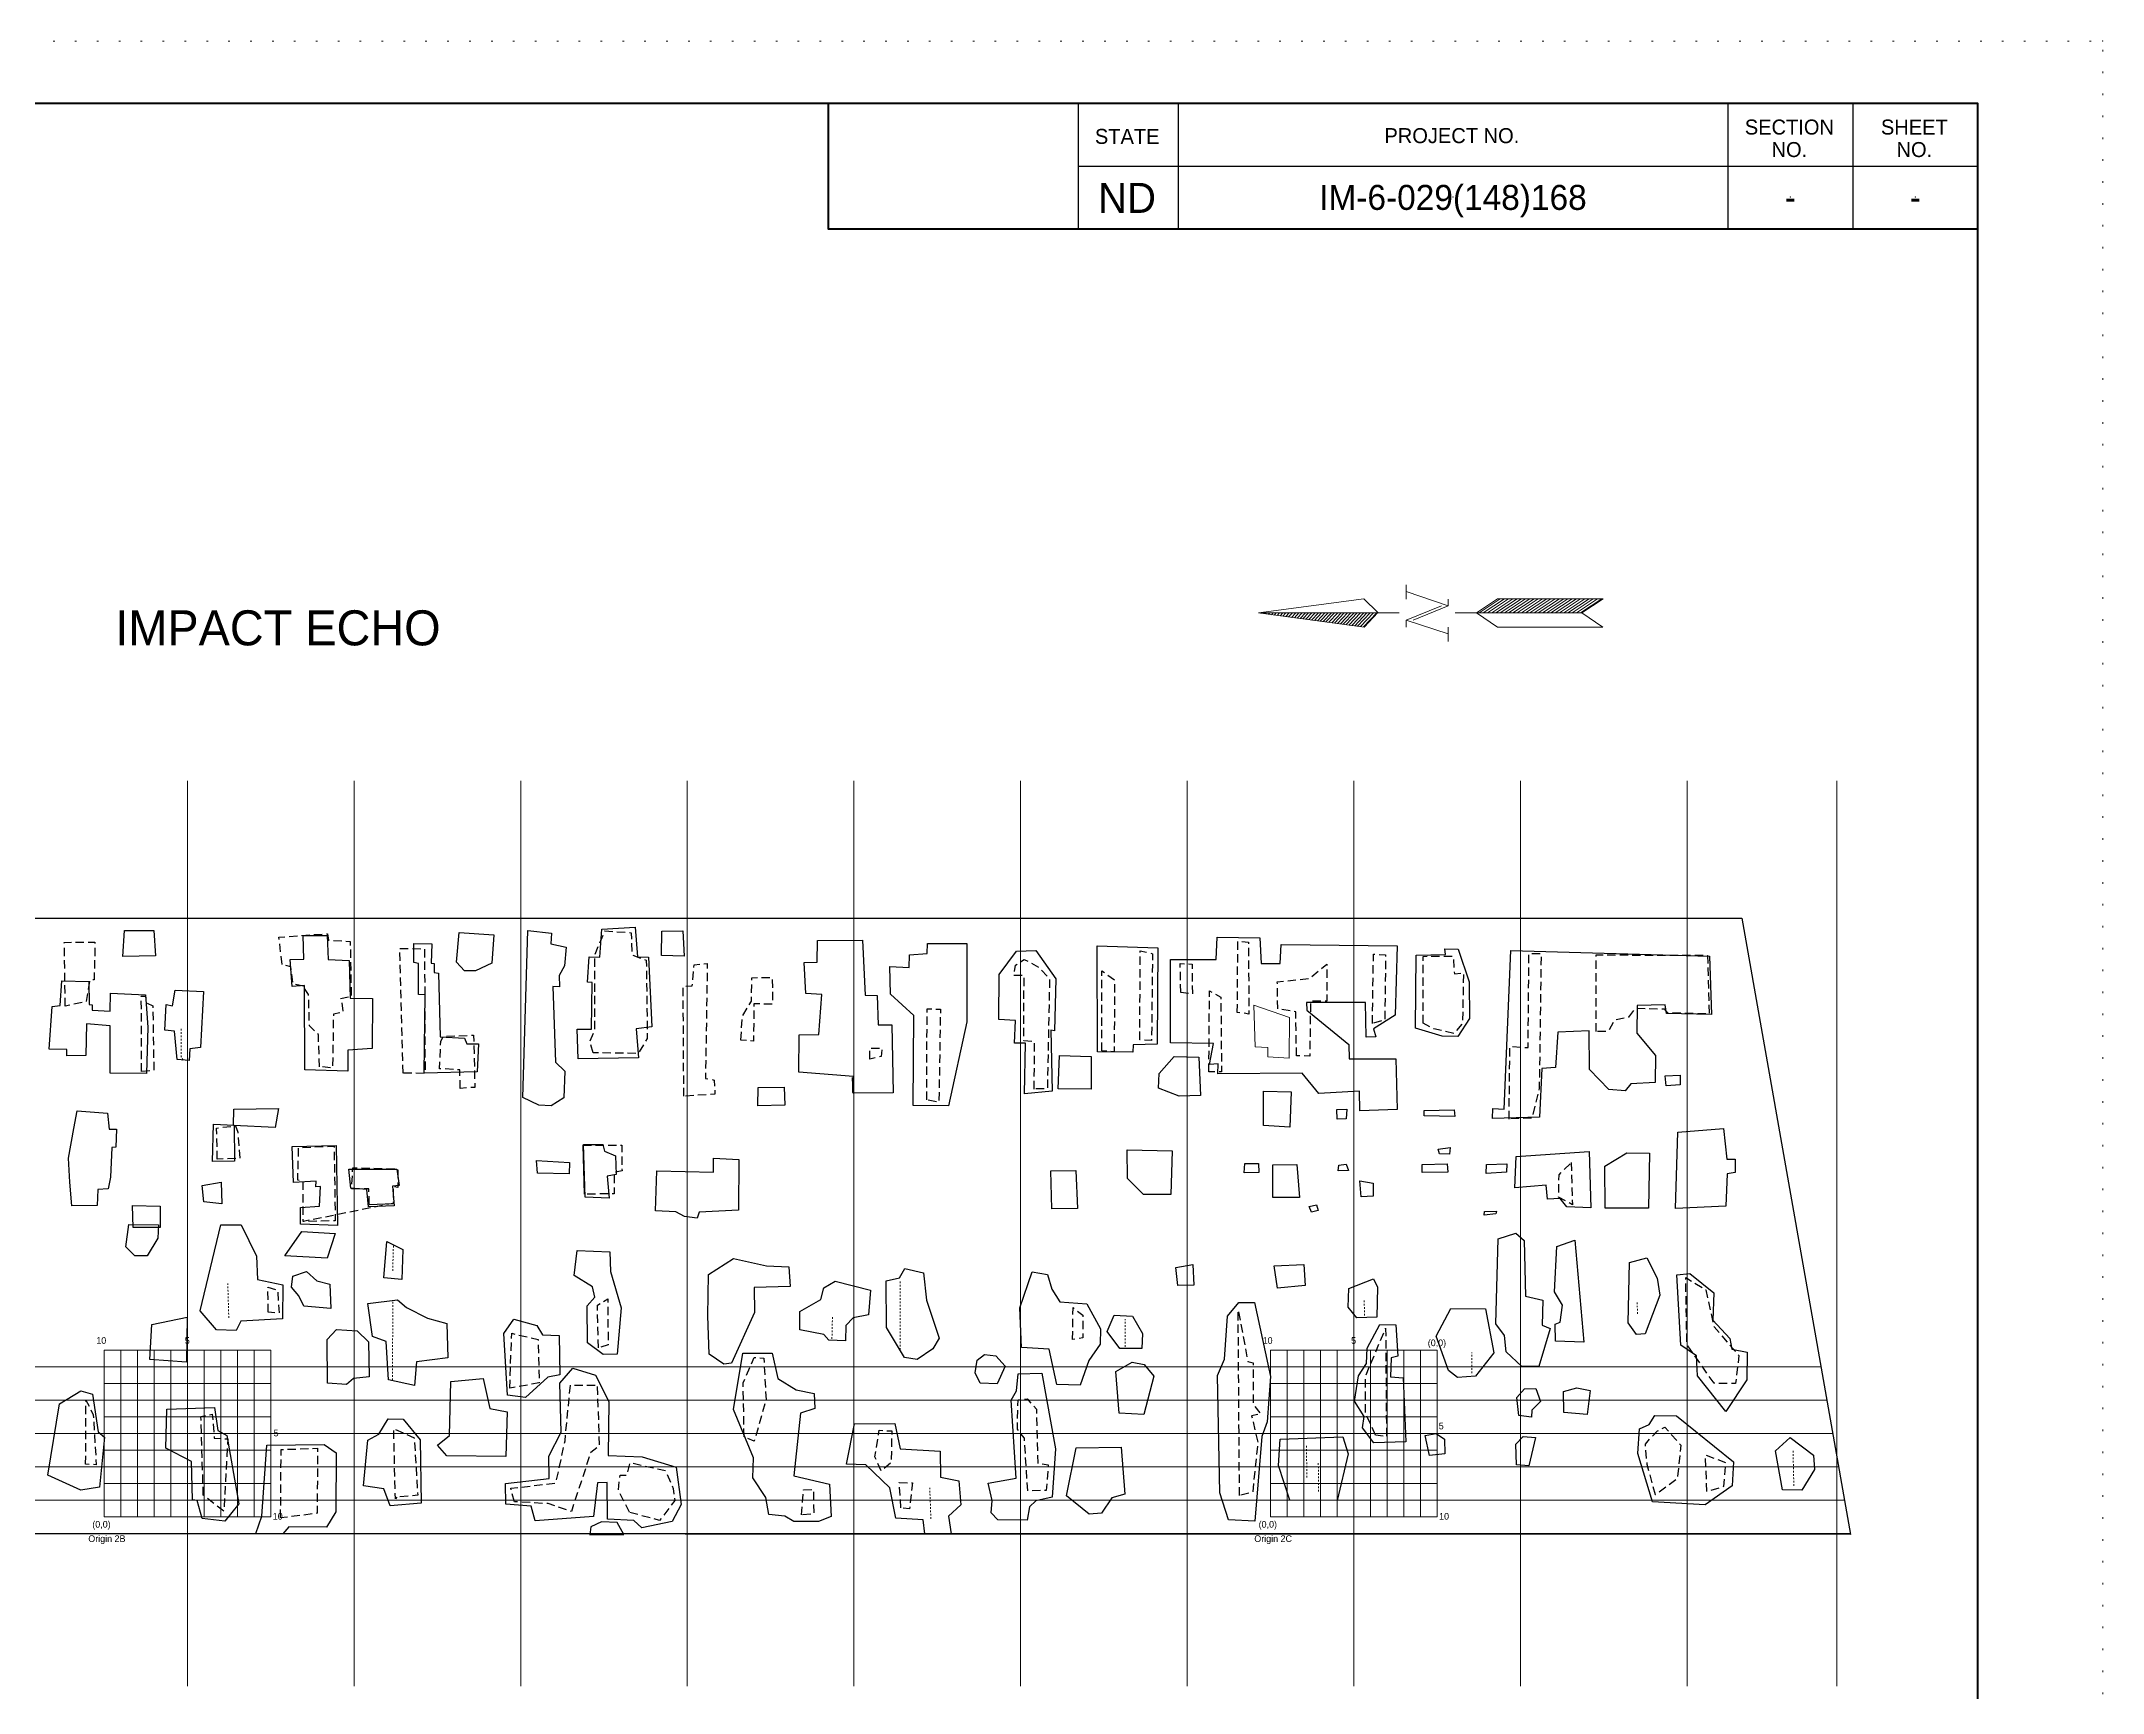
# Model space of a CAD drawing. Header units: feet. Extents: x 2768599 to 2768839, y 549231 to 549389.
# Drawn here: x 2768715.5 to 2768839.2, y 549289.7 to 549388.8 of the extents above; entities that cross this region are included whole.
import ezdxf
from ezdxf.enums import TextEntityAlignment as Align

# ---------------------------------------------------------------- set-up
doc = ezdxf.new("R2010")
doc.units = ezdxf.units.FT
doc.header["$LTSCALE"] = 0.5
doc.header["$MEASUREMENT"] = 0
doc.linetypes.add('Dash01', pattern=[1.5, 1, -0.5])
doc.linetypes.add('DGN Style 1', pattern=[0.013513, 2.2e-05, -0.013491])
for name, color, linetype, lineweight in [('Aggr A Line', 212, 'Continuous', 30), ('Arrow N cell', 1, 'Continuous', 0), ('Asph A Line', 5, 'Continuous', 30), ('Conc A Line', 96, 'Continuous', 30), ('Conc Line Exst', 1, 'Dash01', 13), ('dim (wt 1)', 4, 'Continuous', 13), ('Mask Lv Priority 100', 7, 'Continuous', 0), ('sht Lines', 7, 'Continuous', 0), ('sht Lines (Construction)', 7, 'Continuous', 0), ('sht Stamp Text', 3, 'Continuous', 13), ('sht Text', 7, 'Continuous', 0), ('Surface Conc Line Exst', 1, 'Dash01', 0), ('Tag DIP text', 2, 'Continuous', 0), ('Text text', 7, 'Continuous', 40)]:
    doc.layers.add(name, color=color, linetype=linetype, lineweight=lineweight)
doc.styles.add('Style-NDDOT', font='')
doc.styles.add('Text 0.09', font='', dxfattribs={"height": 0.0075})
doc.styles.get('Style-NDDOT').set_extended_font_data('NDDOT')
doc.styles.get('Text 0.09').set_extended_font_data('NDDOT')

# ---------------------------------------------------------------- blocks, each defined once
blk = doc.blocks.new('NORTHA')
at = {"layer": 'Arrow N cell', "color": 1, "linetype": 'Continuous', "lineweight": 0}
for p, q in [((-0.004661, 0.019925), (0.000028, 0.05509)), ((0.000028, 0.05509), (0.004715, 0.019934)), ((0.000028, 0.05509), (0.000028, 0.015444)), ((-0.000799, 0.048898), (0.000028, 0.048108)), ((-0.00067, 0.049856), (0.000028, 0.049189)), ((-0.000542, 0.050814), (0.000028, 0.050269)), ((-0.000413, 0.051773), (0.000028, 0.051351)), ((-0.000286, 0.052731), (0.000028, 0.052431)), ((-0.00016, 0.053689), (0.000028, 0.05351)), ((-0.000031, 0.054648), (0.000028, 0.05459)), ((-0.001693, 0.042189), (0.000028, 0.040545)), ((-0.001566, 0.043148), (0.000028, 0.041627)), ((-0.001437, 0.044106), (0.000028, 0.042707)), ((-0.001309, 0.045064), (0.000028, 0.043788)), ((-0.001181, 0.046023), (0.000028, 0.044868)), ((-0.001054, 0.046981), (0.000028, 0.045948)), ((-0.000925, 0.047939), (0.000028, 0.047028)), ((-0.002715, 0.034523), (0.000028, 0.031903)), ((-0.002587, 0.035481), (0.000028, 0.032983)), ((-0.002458, 0.036439), (0.000028, 0.034062)), ((-0.002332, 0.037398), (0.000028, 0.035144)), ((-0.002205, 0.038356), (0.000028, 0.036226)), ((-0.002076, 0.039314), (0.000028, 0.037306)), ((-0.001948, 0.040273), (0.000028, 0.038385)), ((-0.001819, 0.041231), (0.000028, 0.039465)), ((-0.003609, 0.027816), (0.000028, 0.02434)), ((-0.003483, 0.028774), (0.000028, 0.02542)), ((-0.003354, 0.029733), (0.000028, 0.0265)), ((-0.003226, 0.030691), (0.000028, 0.027582)), ((-0.003097, 0.031649), (0.000028, 0.028661)), ((-0.00297, 0.032608), (0.000028, 0.029743)), ((-0.002844, 0.033566), (0.000028, 0.030823)), ((-0.004503, 0.021108), (0.000028, 0.016778)), ((-0.004377, 0.022066), (0.000028, 0.017858)), ((-0.004248, 0.023024), (0.000028, 0.018937)), ((-0.004122, 0.023983), (0.000028, 0.020019)), ((-0.003993, 0.024941), (0.000028, 0.021099)), ((-0.003865, 0.025899), (0.000028, 0.022181)), ((-0.003738, 0.026858), (0.000028, 0.02326)), ((0.000125, 0.015351), (-0.004661, 0.019925)), ((-0.004632, 0.020149), (0.000028, 0.015698)), ((0.000028, 0.015444), (0.000028, 0.008167)), ((0.004715, 0.019934), (0.000125, 0.015351)), ((-0.002394, 0.005878), (-0.006931, -0.008167)), ((-0.004661, 0.005878), (-0.002394, 0.005878)), ((-0.002394, 0.005878), (0.002394, -0.00588)), ((-0.002394, 0.003592), (0.002394, -0.008167)), ((0.002394, -0.008167), (0.007181, 0.005878)), ((0.00945, 0.005878), (0.004661, 0.005878)), ((-0.004661, -0.008167), (-0.00945, -0.008167)), ((0.00003, -0.010455), (0.00003, -0.017641)), ((0.002394, -0.008167), (0.004661, -0.008167)), ((-0.00466, -0.024597), (0.00003, -0.017556)), ((0.000028, -0.017967), (0.00003, -0.017556)), ((0.000028, -0.017967), (0.000028, -0.052592)), ((0.000028, -0.018413), (0.004715, -0.025469)), ((0.000028, -0.019825), (0.004715, -0.02688)), ((0.00003, -0.017556), (0.004715, -0.024597)), ((-0.00466, -0.05975), (-0.00466, -0.024597)), ((0.000028, -0.021236), (0.004715, -0.028292)), ((0.000028, -0.022648), (0.004715, -0.029705)), ((0.000028, -0.024059), (0.004715, -0.031115)), ((0.000028, -0.025472), (0.004715, -0.032528)), ((0.000028, -0.026884), (0.004715, -0.033939)), ((0.004715, -0.024597), (0.004715, -0.059778)), ((0.000028, -0.028295), (0.004715, -0.035351)), ((0.000028, -0.029707), (0.004715, -0.036764)), ((0.000028, -0.031118), (0.004715, -0.038174)), ((0.000028, -0.032531), (0.004715, -0.039587)), ((0.000028, -0.033941), (0.004715, -0.040998)), ((0.000028, -0.035354), (0.004715, -0.04241)), ((0.000028, -0.036766), (0.004715, -0.043821)), ((0.000028, -0.038177), (0.004715, -0.045233)), ((0.000028, -0.03959), (0.004715, -0.046646)), ((0.000028, -0.041), (0.004715, -0.048057)), ((0.000028, -0.042413), (0.004715, -0.049469)), ((0.000028, -0.043825), (0.004715, -0.05088)), ((0.000028, -0.045236), (0.004715, -0.052292)), ((0.000028, -0.046649), (0.004715, -0.053705)), ((0.000028, -0.048059), (0.004715, -0.055115)), ((0.000028, -0.052722), (-0.00466, -0.05975)), ((0.000028, -0.049472), (0.004715, -0.056528)), ((0.000028, -0.050884), (0.004715, -0.057939)), ((0.000028, -0.052295), (0.004715, -0.059351)), ((0.000028, -0.052592), (0.000028, -0.052722)), ((0.004715, -0.059778), (0.000028, -0.052722))]:
    blk.add_line(p, q, dxfattribs=at)
blk = doc.blocks.new('Plan')
at = {"layer": 'sht Lines', "color": 7, "linetype": 'Continuous', "lineweight": 0}
blk.add_point((1.29168, 0.8542), dxfattribs=at)
blk.add_point((1.29168, 0.8542), dxfattribs=at)
at = {"layer": 'sht Stamp Text', "color": 3, "linetype": 'Continuous', "lineweight": 13, "style": 'Style-NDDOT', "flags": 12}
blk.add_attdef('pe_name', text='', height=0.00667, dxfattribs=at).set_placement((1.17498, 0.20167), align=Align.MIDDLE_CENTER)
at = {"layer": 'sht Stamp Text', "color": 3, "linetype": 'Continuous', "lineweight": 13, "style": 'Style-NDDOT'}
for tag, p in [('pe_number', (1.18292, 0.175)), ('pe_date', (1.14983, 0.16168))]:
    blk.add_attdef(tag, text='', height=0.00667, dxfattribs=at).set_placement(p, align=Align.MIDDLE_CENTER)
at = {"layer": 'sht Text', "color": 7, "linetype": 'Continuous', "lineweight": 0, "style": 'Style-NDDOT'}
for tag, p in [('tb_line1', (1.12501, 0.09375)), ('tb_line2', (1.12501, 0.08125)), ('tb_line3', (1.12501, 0.06875)), ('tb_line4', (1.12501, 0.05625)), ('tb_line5', (1.12501, 0.04375)), ('tb_line6', (1.12501, 0.03125)), ('tb_line7', (1.12501, 0.01875)), ('tb_line8', (1.12501, 0.00625))]:
    blk.add_attdef(tag, text='', height=0.0075, dxfattribs=at).set_placement(p, align=Align.MIDDLE_CENTER)
at = {"layer": 'Tag DIP text', "color": 2, "linetype": 'Continuous', "lineweight": 0, "style": 'Style-NDDOT'}
for tag, p in [('highway_no', (1.25, 0)), ('sheet_ref_pnt', (1.25, -0.005)), ('revision_date', (1.25, -0.00333)), ('division_no', (1.25, -0.00167)), ('county', (1.25, -0.00667)), ('comment_3', (1.25, -0.01167)), ('comment_4', (1.25, -0.01333)), ('consultant', (1.25, -0.00833)), ('bridge', (1.25, -0.01)), ('comment_5', (1.25, -0.015)), ('comment_6', (1.25, -0.01667))]:
    blk.add_attdef(tag, text='', height=0.000833, dxfattribs=at).set_placement(p, align=Align.TOP_RIGHT)
at = {"color": 7, "linetype": 'Continuous', "lineweight": 13}
blk.add_wipeout([(0.86667, 0.79165), (1.25001, 0.79165), (1.25001, 0.83336), (0.86667, 0.83336)], dxfattribs=at).dxf.layer = 'Mask Lv Priority 100'
at = {"layer": 'sht Lines', "color": 6, "linetype": 'Continuous', "lineweight": 30}
for p, q in [((0.95001, 0.83332), (0.95001, 0.79165)), ((0.98335, 0.83336), (0.98335, 0.79169)), ((1.16668, 0.83336), (1.16668, 0.79169)), ((1.20835, 0.83336), (1.20835, 0.79169)), ((0.95001, 0.81253), (1.25001, 0.81253))]:
    blk.add_line(p, q, dxfattribs=at)
at = {"layer": 'sht Lines', "color": 6, "linetype": 'Continuous', "lineweight": 0, "flags": 128}
blk.add_lwpolyline([(0, 0.83333), (0, 0), (1, 0), (1, 0.1), (1.09996, 0.1), (1.09996, 0.25), (1.25, 0.25), (1.25, 0.79165), (0.86667, 0.79165), (0.86667, 0.83333), (0, 0.83333)], close=True, dxfattribs=at)
at = {"layer": 'sht Lines', "color": 6, "linetype": 'Continuous', "lineweight": 53, "flags": 128}
for points in [[(0.00001, 0.00003), (1.25001, 0.00003), (1.25001, 0.83336), (0.00001, 0.83336), (0.00001, 0.00003)], [(1.25001, 0.83336), (0.86667, 0.83336), (0.86667, 0.79165), (1.25001, 0.79165), (1.25001, 0.83336)]]:
    blk.add_lwpolyline(points, close=True, dxfattribs=at)
at = {"layer": 'sht Lines', "color": 7, "linetype": 'Continuous', "lineweight": 0}
for p in [(1.07501, 0.80219), (1.18751, 0.80219), (1.22918, 0.80219)]:
    blk.add_point(p, dxfattribs=at)
at = {"layer": 'sht Lines (Construction)', "color": 34, "linetype": 'DGN Style 1', "lineweight": 13, "flags": 128}
blk.add_lwpolyline([(-0.04165, -0.02081), (1.29168, -0.02081), (1.29168, 0.8542), (-0.04165, 0.8542), (-0.04165, -0.02081)], close=True, dxfattribs=at)
at = {"layer": 'sht Text', "color": 5, "linetype": 'Continuous', "lineweight": 13, "style": 'Style-NDDOT'}
for s, p in [('STATE', (0.9664, 0.82245)), ('PROJECT NO.', (1.07464, 0.8227))]:
    blk.add_text(s, height=0.005, dxfattribs=at).set_placement(p, align=Align.MIDDLE_CENTER)
at = {"layer": 'sht Text', "color": 5, "linetype": 'Continuous', "lineweight": 40, "style": 'Style-NDDOT'}
blk.add_text('ND', height=0.01, dxfattribs=at).set_placement((0.96633, 0.80195), align=Align.MIDDLE_CENTER)
at = {"layer": 'sht Text', "color": 5, "linetype": 'Continuous', "lineweight": 13, "char_height": 0.005, "attachment_point": 5, "line_spacing_factor": 0.9, "style": 'Style-NDDOT'}
for s, insert in [('SECTION\\PNO.', (1.18718, 0.82178)), ('SHEET\\PNO.', (1.22885, 0.82178))]:
    blk.add_mtext(s, dxfattribs=dict(at, insert=insert))
at = {"layer": 'sht Text', "color": 1, "linetype": 'Continuous', "lineweight": 13, "style": 'Style-NDDOT'}
for tag, p in [('Type of revision 1', (0.86834, 0.82824)), ('Type of revision 2', (0.86834, 0.81779)), ('Type of revision 3', (0.86834, 0.80733)), ('Type of revision 4', (0.86834, 0.79688))]:
    blk.add_attdef(tag, text='', height=0.00583, dxfattribs=at).set_placement(p, align=Align.MIDDLE_LEFT)
for tag, p in [('Date of revision 1', (0.94745, 0.82823)), ('Date of revision 2', (0.94745, 0.81777)), ('Date of revision 3', (0.94745, 0.80732)), ('Date of revision 4', (0.94745, 0.79686))]:
    blk.add_attdef(tag, text='', height=0.00583, dxfattribs=at).set_placement(p, align=Align.MIDDLE_RIGHT)
at = {"layer": 'sht Text', "color": 7, "linetype": 'Continuous', "lineweight": 0, "style": 'Style-NDDOT'}
for tag, p in [('project', (1.07501, 0.80211)), ('section', (1.18751, 0.80211)), ('page', (1.22918, 0.80211))]:
    blk.add_attdef(tag, text='', height=0.00833, dxfattribs=at).set_placement(p, align=Align.MIDDLE_CENTER)

msp = doc.modelspace()

# ---------------------------------------------------------------- linework, layer by layer
at = {"layer": 'Aggr A Line', "color": 212, "linetype": 'Continuous', "lineweight": 30, "flags": 128}
for points in [[(2768720.37, 549333.85), (2768720.47, 549335.42), (2768722.23, 549335.41), (2768722.33, 549333.9), (2768720.37, 549333.85)], [(2768731.29, 549327.06), (2768731.27, 549332.12), (2768730.53, 549332.06), (2768730.4, 549333.68), (2768731.22, 549333.7), (2768731.18, 549335.12), (2768732.63, 549335.11), (2768732.68, 549333.67), (2768733.95, 549333.62), (2768734.01, 549331.35), (2768735.35, 549331.33), (2768735.33, 549328.33), (2768733.86, 549328.24), (2768733.87, 549326.97), (2768731.29, 549327.06)], [(2768738.45, 549326.86), (2768738.51, 549331.56), (2768738.1, 549331.57), (2768738.1, 549333.43), (2768737.82, 549333.5), (2768737.83, 549334.63), (2768738.9, 549334.61), (2768738.87, 549333.45), (2768739.05, 549333.44), (2768739.05, 549332.89), (2768739.3, 549332.85), (2768739.41, 549329.03), (2768740.86, 549328.95), (2768741.01, 549328.61), (2768741.71, 549328.61), (2768741.62, 549326.93), (2768738.45, 549326.86)], [(2768740.87, 549332.99), (2768740.39, 549333.52), (2768740.54, 549335.3), (2768742.63, 549335.16), (2768742.51, 549333.46), (2768741.52, 549333), (2768740.87, 549332.99)], [(2768745.32, 549324.93), (2768744.36, 549325.4), (2768744.66, 549335.42), (2768746.09, 549335.26), (2768746.04, 549334.62), (2768746.96, 549334.42), (2768746.86, 549333.29), (2768746.54, 549332.71), (2768746.56, 549332.03), (2768746.17, 549332.05), (2768746.32, 549327.51), (2768746.89, 549326.98), (2768746.83, 549325.37), (2768746.06, 549324.9), (2768745.32, 549324.93)], [(2768747.69, 549327.72), (2768747.62, 549329.49), (2768748.49, 549329.5), (2768748.53, 549332.29), (2768748.24, 549332.32), (2768748.34, 549333.84), (2768748.98, 549333.81), (2768749.1, 549335.5), (2768751.11, 549335.62), (2768751.26, 549333.83), (2768751.92, 549333.82), (2768752.11, 549329.64), (2768751.18, 549329.52), (2768751.31, 549327.78), (2768747.69, 549327.72)], [(2768752.69, 549333.91), (2768752.71, 549335.38), (2768753.98, 549335.4), (2768754.06, 549333.87), (2768752.69, 549333.91)], [(2768764.17, 549325.7), (2768764.21, 549326.65), (2768760.93, 549326.91), (2768760.96, 549329.16), (2768762.13, 549329.18), (2768762.31, 549331.57), (2768761.36, 549331.63), (2768761.26, 549333.5), (2768762.03, 549333.51), (2768762.06, 549334.81), (2768764.76, 549334.84), (2768764.91, 549331.53), (2768765.64, 549331.51), (2768765.69, 549329.76), (2768766.52, 549329.75), (2768766.6, 549325.67), (2768764.19, 549325.65), (2768764.15, 549326.6), (2768764.17, 549325.7)], [(2768767.79, 549324.92), (2768767.83, 549330.31), (2768766.44, 549331.6), (2768766.39, 549333.26), (2768767.56, 549333.2), (2768767.57, 549333.96), (2768768.64, 549334.04), (2768768.65, 549334.63), (2768771.01, 549334.64), (2768771.02, 549329.94), (2768769.91, 549324.9), (2768767.79, 549324.92)], [(2768783.24, 549328.67), (2768783.23, 549333.68), (2768785.97, 549333.68), (2768786.03, 549335.02), (2768788.61, 549334.97), (2768788.69, 549333.43), (2768789.82, 549333.43), (2768789.89, 549334.57), (2768796.84, 549334.49), (2768796.73, 549330.34), (2768795.43, 549329.51), (2768795.56, 549329.03), (2768794.98, 549329.02), (2768794.94, 549331.09), (2768791.41, 549331.1), (2768791.43, 549330.63), (2768793.94, 549328.57), (2768793.96, 549327.71), (2768796.77, 549327.71), (2768796.84, 549324.67), (2768794.61, 549324.59), (2768794.58, 549325.77), (2768792.15, 549325.64), (2768791.14, 549326.85), (2768786.07, 549326.81), (2768786.1, 549327.41), (2768785.57, 549327.38), (2768785.81, 549328.64), (2768783.24, 549328.67)], [(2768774.48, 549325.61), (2768774.53, 549328.66), (2768773.88, 549328.65), (2768773.94, 549330.02), (2768772.94, 549330.07), (2768772.95, 549332.78), (2768774, 549334.17), (2768775.15, 549334.21), (2768776.36, 549332.52), (2768776.28, 549329.4), (2768776.05, 549329.43), (2768776.13, 549325.78), (2768774.48, 549325.61)], [(2768778.85, 549328.14), (2768778.84, 549334.49), (2768782.47, 549334.38), (2768782.43, 549328.59), (2768780.99, 549328.55), (2768780.97, 549328.11), (2768778.85, 549328.14)], [(2768797.95, 549329.56), (2768797.98, 549333.93), (2768799.75, 549333.97), (2768799.7, 549334.32), (2768800.5, 549334.3), (2768801.16, 549332.34), (2768801.18, 549330.13), (2768800.49, 549329.05), (2768799.54, 549329.08), (2768797.95, 549329.56)], [(2768802.56, 549324.13), (2768802.59, 549324.73), (2768803.27, 549324.7), (2768803.66, 549334.21), (2768815.58, 549333.87), (2768815.7, 549330.38), (2768813, 549330.44), (2768812.92, 549330.95), (2768811.25, 549330.91), (2768811.23, 549329.25), (2768812.35, 549327.92), (2768812.33, 549326.29), (2768810.87, 549326.22), (2768810.52, 549325.79), (2768809.55, 549325.88), (2768808.38, 549327.07), (2768808.37, 549329.4), (2768806.49, 549329.32), (2768806.35, 549327.19), (2768805.52, 549327.13), (2768805.39, 549324.21), (2768802.56, 549324.13)], [(2768715.94, 549328.3), (2768716.12, 549330.85), (2768716.61, 549330.91), (2768716.7, 549332.39), (2768718.32, 549332.35), (2768718.35, 549330.98), (2768718.53, 549330.96), (2768718.53, 549330.63), (2768719.6, 549330.58), (2768719.62, 549331.66), (2768721.72, 549331.55), (2768721.87, 549329.61), (2768721.78, 549326.83), (2768719.6, 549326.85), (2768719.61, 549329.7), (2768718.19, 549329.81), (2768718.15, 549327.92), (2768717.01, 549327.89), (2768717, 549328.27), (2768715.94, 549328.3)], [(2768723.63, 549327.67), (2768723.46, 549329.38), (2768722.89, 549329.43), (2768722.97, 549330.97), (2768723.35, 549330.89), (2768723.5, 549331.83), (2768725.21, 549331.75), (2768725.02, 549328.39), (2768724.38, 549328.31), (2768724.34, 549327.61), (2768723.63, 549327.67)], [(2768776.5, 549325.92), (2768776.57, 549327.91), (2768778.47, 549327.85), (2768778.47, 549325.89), (2768776.5, 549325.92)], [(2768782.52, 549325.96), (2768782.56, 549326.84), (2768783.46, 549327.85), (2768784.94, 549327.82), (2768785.04, 549325.52), (2768783.76, 549325.47), (2768782.52, 549325.96)], [(2768758.48, 549324.9), (2768758.5, 549326), (2768760.05, 549326.01), (2768760.09, 549324.93), (2768758.48, 549324.9)], [(2768727, 549323.71), (2768727.03, 549324.7), (2768729.7, 549324.73), (2768729.51, 549323.6), (2768727, 549323.71)], [(2768788.83, 549323.72), (2768788.82, 549325.78), (2768790.48, 549325.73), (2768790.41, 549323.61), (2768788.83, 549323.72)], [(2768793.24, 549324.09), (2768793.22, 549324.67), (2768793.82, 549324.7), (2768793.79, 549324.12), (2768793.24, 549324.09)], [(2768717.3, 549318.89), (2768717.18, 549320.31), (2768717.1, 549321.75), (2768717.43, 549323.53), (2768717.63, 549324.59), (2768719.44, 549324.45), (2768719.54, 549323.49), (2768719.99, 549323.49), (2768719.95, 549322.41), (2768719.71, 549322.4), (2768719.62, 549320.62), (2768719.49, 549319.91), (2768718.86, 549319.87), (2768718.82, 549318.92), (2768717.3, 549318.89)], [(2768725.74, 549321.55), (2768725.8, 549323.79), (2768727.05, 549323.73), (2768727.06, 549321.57), (2768725.74, 549321.55)], [(2768798.47, 549324.29), (2768798.47, 549324.62), (2768800.27, 549324.66), (2768800.3, 549324.26), (2768798.47, 549324.29)], [(2768813.54, 549318.74), (2768813.69, 549323.31), (2768816.43, 549323.53), (2768816.62, 549321.7), (2768817.13, 549321.7), (2768817.13, 549320.89), (2768816.65, 549320.81), (2768816.56, 549318.87), (2768813.54, 549318.74)], [(2768731.03, 549317.8), (2768731.02, 549318.8), (2768732.16, 549318.88), (2768732.23, 549320.05), (2768731.95, 549320.04), (2768731.97, 549320.38), (2768730.6, 549320.3), (2768730.53, 549322.46), (2768733.16, 549322.51), (2768733.24, 549317.71), (2768731.03, 549317.8)], [(2768748.11, 549319.42), (2768748.01, 549322.57), (2768749.16, 549322.58), (2768749.26, 549322.18), (2768749.93, 549321.9), (2768749.96, 549320.78), (2768749.43, 549320.67), (2768749.54, 549319.36), (2768748.11, 549319.42)], [(2768780.66, 549320.54), (2768780.63, 549322.26), (2768783.33, 549322.19), (2768783.25, 549319.57), (2768781.62, 549319.58), (2768780.66, 549320.54)], [(2768799.38, 549322.01), (2768799.31, 549322.3), (2768800.02, 549322.39), (2768799.98, 549322), (2768799.38, 549322.01)], [(2768735.1, 549318.84), (2768735, 549319.87), (2768734.04, 549319.95), (2768733.93, 549321.09), (2768736.81, 549321.1), (2768736.95, 549320.11), (2768736.55, 549320.07), (2768736.64, 549318.89), (2768735.1, 549318.84)], [(2768745.25, 549320.85), (2768745.19, 549321.61), (2768747.17, 549321.5), (2768747.15, 549320.81), (2768745.25, 549320.85)], [(2768754.08, 549318.25), (2768753.56, 549318.53), (2768752.34, 549318.6), (2768752.41, 549320.99), (2768755.82, 549320.92), (2768755.81, 549321.76), (2768757.33, 549321.68), (2768757.31, 549318.63), (2768754.95, 549318.51), (2768754.83, 549318.15), (2768754.08, 549318.25)], [(2768776.11, 549318.71), (2768776.06, 549321), (2768777.55, 549321.01), (2768777.65, 549318.73), (2768776.11, 549318.71)], [(2768787.66, 549320.87), (2768787.7, 549321.43), (2768788.53, 549321.43), (2768788.54, 549320.9), (2768787.66, 549320.87)], [(2768789.39, 549319.4), (2768789.39, 549321.36), (2768790.83, 549321.38), (2768790.99, 549319.39), (2768789.39, 549319.4)], [(2768793.3, 549321), (2768793.34, 549321.33), (2768793.78, 549321.39), (2768793.93, 549321.02), (2768793.3, 549321)], [(2768798.35, 549320.89), (2768798.35, 549321.38), (2768799.84, 549321.41), (2768799.89, 549320.91), (2768798.35, 549320.89)], [(2768802.19, 549320.84), (2768802.21, 549321.38), (2768803.43, 549321.42), (2768803.4, 549320.92), (2768802.19, 549320.84)], [(2768803.9, 549319.98), (2768803.98, 549321.85), (2768808.37, 549322.16), (2768808.46, 549318.78), (2768807.02, 549318.83), (2768806.63, 549319.33), (2768805.86, 549319.3), (2768805.78, 549320.14), (2768803.9, 549319.98)], [(2768809.32, 549318.76), (2768809.3, 549321.27), (2768810.63, 549322.07), (2768811.98, 549322.05), (2768811.93, 549318.76), (2768809.32, 549318.76)], [(2768725.23, 549319.14), (2768725.12, 549320.11), (2768726.27, 549320.31), (2768726.31, 549319.02), (2768725.23, 549319.14)], [(2768794.68, 549319.43), (2768794.6, 549320.39), (2768795.4, 549320.25), (2768795.41, 549319.48), (2768794.68, 549319.43)], [(2768720.99, 549317.59), (2768720.94, 549318.92), (2768722.6, 549318.88), (2768722.61, 549317.59), (2768720.99, 549317.59)], [(2768791.7, 549318.52), (2768791.56, 549318.85), (2768792, 549318.95), (2768792.11, 549318.61), (2768791.7, 549318.52)], [(2768802.07, 549318.34), (2768802.09, 549318.56), (2768802.81, 549318.58), (2768802.76, 549318.41), (2768802.07, 549318.34)], [(2768721.08, 549315.89), (2768720.54, 549316.42), (2768720.73, 549317.78), (2768722.51, 549317.76), (2768722.46, 549316.95), (2768721.83, 549315.88), (2768721.08, 549315.89)], [(2768725.98, 549311.45), (2768725, 549312.59), (2768726.24, 549317.74), (2768727.47, 549317.75), (2768728.39, 549315.86), (2768728.44, 549314.47), (2768729.97, 549314.14), (2768729.95, 549312.1), (2768727.44, 549311.97), (2768727.16, 549311.41), (2768725.98, 549311.45)], [(2768730.09, 549315.88), (2768731.1, 549317.34), (2768733.1, 549317.22), (2768732.62, 549315.75), (2768730.09, 549315.88)], [(2768736.02, 549314.56), (2768736.2, 549316.74), (2768737.17, 549316.27), (2768737.11, 549314.46), (2768736.02, 549314.56)], [(2768749.18, 549309.97), (2768748.25, 549310.66), (2768748.23, 549312.88), (2768748.69, 549313.4), (2768748.54, 549314.03), (2768747.45, 549314.7), (2768747.62, 549316.2), (2768749.59, 549316.13), (2768749.62, 549314.94), (2768750.27, 549312.76), (2768750.03, 549309.98), (2768749.18, 549309.97)], [(2768804.33, 549309.25), (2768803.38, 549310.12), (2768803.29, 549311.1), (2768802.76, 549311.8), (2768802.9, 549316.9), (2768803.97, 549317.25), (2768804.46, 549316.8), (2768804.55, 549313.46), (2768805.58, 549313.23), (2768805.54, 549311.73), (2768806.02, 549311.53), (2768805.34, 549309.25), (2768804.33, 549309.25)], [(2768806.34, 549310.76), (2768806.32, 549311.78), (2768806.62, 549311.9), (2768806.76, 549312.92), (2768806.28, 549313.72), (2768806.42, 549316.44), (2768807.51, 549316.82), (2768808.04, 549310.71), (2768806.34, 549310.76)], [(2768731.23, 549312.87), (2768730.93, 549313.49), (2768730.48, 549314.01), (2768730.57, 549314.67), (2768731.38, 549314.94), (2768732.01, 549314.39), (2768732.79, 549314.18), (2768732.85, 549312.73), (2768731.23, 549312.87)], [(2768756.43, 549309.38), (2768755.55, 549309.98), (2768755.47, 549312.29), (2768755.52, 549314.77), (2768757.02, 549315.72), (2768758.99, 549315.28), (2768760.33, 549315.23), (2768760.41, 549314.05), (2768758.26, 549313.98), (2768758.28, 549312.48), (2768756.89, 549309.44), (2768756.43, 549309.38)], [(2768767.27, 549309.78), (2768766.2, 549311.59), (2768766.18, 549314.39), (2768766.97, 549314.56), (2768767.29, 549315.12), (2768768.41, 549314.86), (2768768.6, 549313.22), (2768769.36, 549310.95), (2768768.97, 549310.3), (2768768.04, 549309.66), (2768767.27, 549309.78)], [(2768776.41, 549308.17), (2768775.95, 549310.28), (2768774.3, 549310.38), (2768774.19, 549312.77), (2768774.94, 549314.92), (2768775.86, 549314.77), (2768776.12, 549313.89), (2768776.59, 549313.13), (2768778.22, 549313.01), (2768779.03, 549311.51), (2768779.01, 549310.59), (2768778.34, 549309.61), (2768777.82, 549308.12), (2768776.41, 549308.17)], [(2768783.68, 549314.11), (2768783.55, 549315.18), (2768784.57, 549315.37), (2768784.63, 549314.12), (2768783.68, 549314.11)], [(2768789.66, 549313.95), (2768789.46, 549315.29), (2768791.25, 549315.37), (2768791.32, 549314.1), (2768789.66, 549313.95)], [(2768811.2, 549311.17), (2768810.7, 549311.87), (2768810.78, 549315.49), (2768811.83, 549315.76), (2768812.45, 549314.54), (2768812.61, 549313.53), (2768811.73, 549311.21), (2768811.2, 549311.17)], [(2768816.56, 549306.55), (2768814.86, 549308.68), (2768814.81, 549309.89), (2768813.86, 549310.52), (2768813.62, 549314.74), (2768814.4, 549314.83), (2768815.85, 549313.67), (2768815.79, 549312.02), (2768816.81, 549310.92), (2768816.93, 549310.29), (2768817.84, 549310.1), (2768817.82, 549308.44), (2768816.56, 549306.55)], [(2768762.74, 549310.82), (2768762.44, 549311.17), (2768761, 549311.44), (2768760.99, 549312.55), (2768762.26, 549313.26), (2768762.44, 549313.97), (2768763.12, 549314.36), (2768765.24, 549313.82), (2768765.11, 549312.34), (2768764.19, 549312.17), (2768763.75, 549311.7), (2768763.74, 549310.78), (2768762.74, 549310.82)], [(2768794.43, 549312.16), (2768793.91, 549312.8), (2768793.95, 549313.93), (2768795.43, 549314.5), (2768795.66, 549314.01), (2768795.63, 549312.21), (2768794.43, 549312.16)], [(2768736.3, 549308.45), (2768736.17, 549310.75), (2768735.34, 549311.04), (2768735.06, 549313.02), (2768736.84, 549313.25), (2768737.39, 549312.78), (2768738.64, 549312.14), (2768739.81, 549311.82), (2768739.86, 549309.76), (2768737.99, 549309.53), (2768737.86, 549308.11), (2768736.3, 549308.45)], [(2768780.19, 549310.32), (2768779.43, 549311.34), (2768779.85, 549312.33), (2768780.95, 549312.27), (2768781.56, 549311.22), (2768781.51, 549310.32), (2768780.19, 549310.32)], [(2768786.72, 549300.04), (2768786.2, 549301.67), (2768786.05, 549308.71), (2768786.47, 549309.69), (2768786.66, 549312.26), (2768787.34, 549313.08), (2768788.28, 549313.09), (2768789.25, 549308.65), (2768789.04, 549305.93), (2768788.72, 549305.04), (2768788.31, 549299.97), (2768786.72, 549300.04)], [(2768800.47, 549308.59), (2768799.92, 549309.01), (2768799.19, 549311.07), (2768800.07, 549312.73), (2768802.14, 549312.71), (2768802.64, 549310.06), (2768801.54, 549308.66), (2768800.47, 549308.59)], [(2768721.99, 549309.66), (2768722.11, 549311.77), (2768724.23, 549312.2), (2768724.18, 549309.5), (2768721.99, 549309.66)], [(2768732.64, 549308.25), (2768732.62, 549310.86), (2768733.19, 549311.46), (2768734.42, 549311.38), (2768735.11, 549310.73), (2768735.14, 549308.63), (2768734.21, 549308.53), (2768733.78, 549308.16), (2768732.64, 549308.25)], [(2768743.44, 549307.53), (2768743.23, 549311.23), (2768743.83, 549312.08), (2768745.21, 549311.71), (2768745.54, 549311.14), (2768746.55, 549311.11), (2768746.58, 549308.74), (2768745.87, 549308.6), (2768744.52, 549307.39), (2768743.44, 549307.53)], [(2768795.44, 549304.66), (2768794.77, 549305.56), (2768794.87, 549306.25), (2768794.29, 549307.16), (2768794.53, 549308.68), (2768795.01, 549309.43), (2768795.04, 549310.34), (2768795.8, 549311.77), (2768796.77, 549311.75), (2768796.89, 549309.86), (2768796.48, 549309.76), (2768796.45, 549308.63), (2768797.21, 549308.56), (2768797.37, 549304.72), (2768795.44, 549304.66)], [(2768760.64, 549299.95), (2768760.1, 549300.27), (2768759.13, 549300.36), (2768758.95, 549301.39), (2768758.17, 549302.57), (2768758.22, 549303.76), (2768757.02, 549306.66), (2768757.57, 549310.04), (2768759.33, 549310.05), (2768759.67, 549308.52), (2768760.78, 549307.84), (2768761.86, 549307.62), (2768761.9, 549306.73), (2768761.03, 549306.44), (2768760.63, 549302.69), (2768762.77, 549302.18), (2768762.88, 549300.25), (2768762.11, 549299.94), (2768760.64, 549299.95)], [(2768771.82, 549308.24), (2768771.52, 549308.86), (2768771.63, 549309.63), (2768772.08, 549309.97), (2768772.75, 549309.88), (2768773.31, 549309.26), (2768772.84, 549308.2), (2768771.82, 549308.24)], [(2768745.1, 549299.99), (2768744.86, 549300.87), (2768743.35, 549300.99), (2768743.32, 549302.23), (2768745.94, 549302.53), (2768745.93, 549303.87), (2768746.66, 549305.3), (2768746.58, 549308.24), (2768747.36, 549309.14), (2768748.73, 549308.72), (2768749.53, 549307.14), (2768749.48, 549303.91), (2768751.54, 549303.82), (2768753.57, 549303.21), (2768753.87, 549300.96), (2768753.34, 549299.94), (2768751.52, 549299.56), (2768751.04, 549300.01), (2768749.44, 549300.08), (2768749.42, 549302.28), (2768748.85, 549302.27), (2768748.6, 549300.24), (2768745.1, 549299.99)], [(2768772.87, 549300.04), (2768772.47, 549300.46), (2768772.53, 549301.2), (2768772.3, 549302.24), (2768773.98, 549302.55), (2768773.68, 549307.23), (2768773.99, 549307.79), (2768774.09, 549308.81), (2768775.52, 549308.84), (2768776.34, 549304.3), (2768776.14, 549301.4), (2768775.15, 549301.19), (2768774.77, 549300.83), (2768774.63, 549300.03), (2768772.87, 549300.04)], [(2768780.16, 549306.45), (2768779.96, 549308.95), (2768780.93, 549309.51), (2768781.66, 549309.36), (2768782.24, 549308.67), (2768781.63, 549306.36), (2768780.16, 549306.45)], [(2768717.85, 549301.82), (2768715.87, 549302.73), (2768716.57, 549307), (2768717.85, 549307.78), (2768718.54, 549307.59), (2768718.89, 549305.33), (2768719.26, 549305.01), (2768718.96, 549302.01), (2768717.85, 549301.82)], [(2768739.8, 549303.88), (2768739.24, 549304.52), (2768739.96, 549305.1), (2768740.04, 549308.35), (2768741.99, 549308.52), (2768742.38, 549306.72), (2768743.42, 549306.53), (2768743.35, 549303.85), (2768739.8, 549303.88)], [(2768804.15, 549306.3), (2768804.03, 549307.38), (2768804.48, 549307.91), (2768805.16, 549307.92), (2768805.44, 549307.15), (2768804.93, 549306.63), (2768804.9, 549306.2), (2768804.15, 549306.3)], [(2768806.84, 549306.48), (2768806.83, 549307.75), (2768807.62, 549307.96), (2768808.42, 549307.8), (2768808.24, 549306.36), (2768806.84, 549306.48)], [(2768812.17, 549301.12), (2768811.28, 549304.03), (2768811.38, 549305.51), (2768811.97, 549305.77), (2768812.3, 549306.31), (2768813.6, 549306.28), (2768817.03, 549303.52), (2768816.95, 549302.08), (2768815.32, 549300.95), (2768812.17, 549301.12)], [(2768736.41, 549300.88), (2768736.02, 549301.9), (2768734.81, 549302.08), (2768735.06, 549304.82), (2768735.73, 549305.18), (2768736.28, 549306.1), (2768737.19, 549306.08), (2768738.2, 549304.84), (2768738.26, 549301.04), (2768736.41, 549300.88)], [(2768768.49, 549299.2), (2768768.4, 549300.04), (2768766.75, 549300.15), (2768766.4, 549301.96), (2768764.95, 549303.35), (2768763.79, 549303.38), (2768764.27, 549305.8), (2768766.7, 549305.83), (2768767.02, 549304.31), (2768769.41, 549304.16), (2768769.44, 549302.6), (2768770.53, 549302.39), (2768770.65, 549300.95), (2768769.92, 549300.27), (2768770.08, 549299.2), (2768768.49, 549299.2)], [(2768790.4, 549301.23), (2768789.73, 549303.3), (2768789.83, 549304.88), (2768793.59, 549305.02), (2768793.91, 549304.01), (2768793.25, 549301.2), (2768790.4, 549301.23)], [(2768798.78, 549303.9), (2768798.53, 549305.1), (2768799.18, 549305.23), (2768799.68, 549304.89), (2768799.7, 549304.01), (2768798.78, 549303.9)], [(2768804, 549303.35), (2768803.97, 549304.59), (2768804.41, 549305.04), (2768805.15, 549304.98), (2768804.75, 549303.29), (2768804, 549303.35)], [(2768819.97, 549301.84), (2768819.55, 549304.18), (2768820.42, 549304.98), (2768821.82, 549303.92), (2768821.88, 549303.07), (2768821.12, 549301.83), (2768819.97, 549301.84)], [(2768728.35, 549299.22), (2768728.71, 549300.26), (2768729, 549304.52), (2768732.44, 549304.57), (2768733.16, 549304.06), (2768733.15, 549300.53), (2768732.59, 549299.6), (2768730.32, 549299.63), (2768729.96, 549299.21), (2768728.35, 549299.22)], [(2768778.36, 549300.39), (2768776.99, 549301.48), (2768777.58, 549304.36), (2768780.28, 549304.41), (2768780.5, 549301.59), (2768779.71, 549301.37), (2768779.1, 549300.45), (2768778.36, 549300.39)], [(2768750.42, 549299.16), (2768750.02, 549299.88), (2768749.08, 549299.92), (2768748.44, 549299.63), (2768748.39, 549299.14), (2768750.42, 549299.16)]]:
    msp.add_lwpolyline(points, dxfattribs=at)
for points in [[(2768812.98, 549326.1), (2768812.93, 549326.69), (2768813.83, 549326.73), (2768813.83, 549326.15), (2768812.98, 549326.1)], [(2768725.13, 549300.12), (2768724.83, 549301.2), (2768724.55, 549301.25), (2768724.49, 549303.55), (2768722.95, 549304.34), (2768723, 549306.68), (2768725.86, 549306.78), (2768726.06, 549305.41), (2768726.61, 549305.11), (2768727.33, 549301.01), (2768726.48, 549299.97), (2768725.13, 549300.12)]]:
    msp.add_lwpolyline(points, close=True, dxfattribs=at)
at = {"layer": 'Asph A Line', "color": 5, "linetype": 'Continuous', "lineweight": 30}
for p, q in [((2768748.06, 549319.59), (2768747.98, 549322.54)), ((2768735.15, 549318.98), (2768736.59, 549319.04))]:
    msp.add_line(p, q, dxfattribs=at)
at = {"layer": 'Asph A Line', "color": 5, "linetype": 'Dash01', "lineweight": 30, "flags": 128}
for points in [[(2768716.91, 549330.88), (2768716.85, 549334.7), (2768718.69, 549334.72), (2768718.64, 549332.46), (2768718.38, 549332.44), (2768718.17, 549331.15), (2768716.91, 549330.88)], [(2768732.16, 549327.24), (2768732.1, 549329.17), (2768731.56, 549329.69), (2768731.51, 549331.58), (2768731.22, 549331.99), (2768731.29, 549332.06), (2768730.57, 549332.21), (2768730.45, 549333.23), (2768729.92, 549333.36), (2768729.73, 549335.01), (2768732.65, 549335.22), (2768732.7, 549334.84), (2768734.01, 549334.75), (2768734.07, 549331.44), (2768733.42, 549331.31), (2768733.47, 549331.27), (2768733.57, 549330.52), (2768733, 549330.4), (2768732.95, 549327.16), (2768732.16, 549327.24)], [(2768748.59, 549328.08), (2768748.39, 549328.76), (2768748.68, 549329.41), (2768748.68, 549333.93), (2768749.29, 549335.39), (2768750.88, 549335.28), (2768750.92, 549333.95), (2768751.78, 549333.63), (2768751.84, 549328.94), (2768751.29, 549328.03), (2768748.59, 549328.08)], [(2768787.25, 549330.5), (2768787.28, 549334.76), (2768787.92, 549334.71), (2768787.94, 549330.4), (2768787.25, 549330.5)], [(2768737.19, 549326.85), (2768736.98, 549334.34), (2768738.47, 549334.31), (2768738.5, 549326.84), (2768737.19, 549326.85)], [(2768754.03, 549325.47), (2768753.99, 549332.06), (2768754.54, 549332.09), (2768754.65, 549333.35), (2768755.44, 549333.43), (2768755.33, 549326.53), (2768755.86, 549326.44), (2768755.89, 549325.59), (2768754.03, 549325.47)], [(2768775.06, 549325.9), (2768775.08, 549328.73), (2768774.43, 549328.8), (2768774.45, 549332.71), (2768773.84, 549332.71), (2768773.94, 549333.34), (2768774.46, 549333.68), (2768775.31, 549333.22), (2768775.98, 549332.52), (2768775.85, 549325.91), (2768775.06, 549325.9)], [(2768781.4, 549328.85), (2768781.42, 549334.2), (2768782.16, 549334.02), (2768782.1, 549328.81), (2768781.4, 549328.85)], [(2768783.86, 549331.69), (2768783.82, 549333.43), (2768784.53, 549333.4), (2768784.55, 549331.59), (2768783.86, 549331.69)], [(2768790.8, 549327.89), (2768790.76, 549330.54), (2768789.68, 549330.7), (2768789.65, 549332.33), (2768791.6, 549332.54), (2768792.62, 549333.4), (2768792.63, 549331.18), (2768791.64, 549331.16), (2768791.6, 549327.88), (2768790.8, 549327.89)], [(2768795.36, 549329.83), (2768795.42, 549333.99), (2768796.15, 549333.95), (2768796.1, 549330.05), (2768795.36, 549329.83)], [(2768798.4, 549329.85), (2768798.4, 549333.86), (2768800.2, 549333.87), (2768800.28, 549332.82), (2768800.82, 549332.87), (2768800.77, 549329.86), (2768800.27, 549329.23), (2768799.05, 549329.51), (2768798.4, 549329.85)], [(2768803.56, 549324.1), (2768803.61, 549328.45), (2768804.7, 549328.39), (2768804.75, 549334.02), (2768805.48, 549334.03), (2768805.37, 549325.95), (2768804.93, 549324.16), (2768803.56, 549324.1)], [(2768808.79, 549329.36), (2768808.79, 549333.95), (2768815.47, 549333.92), (2768815.57, 549330.4), (2768813.07, 549330.47), (2768812.91, 549330.69), (2768811.14, 549330.73), (2768810.72, 549330.22), (2768809.89, 549330.02), (2768809.52, 549329.36), (2768808.79, 549329.36)], [(2768757.46, 549328.83), (2768757.54, 549330.28), (2768758.09, 549331.17), (2768758.11, 549332.58), (2768759.34, 549332.59), (2768759.35, 549330.99), (2768758.24, 549331.01), (2768758.21, 549328.78), (2768757.46, 549328.83)], [(2768779.11, 549328.2), (2768779.11, 549333), (2768779.88, 549332.45), (2768779.86, 549328.14), (2768779.11, 549328.2)], [(2768721.49, 549326.95), (2768721.47, 549331.48), (2768721.73, 549331.48), (2768721.77, 549331.07), (2768722.16, 549330.89), (2768722.22, 549327.01), (2768721.49, 549326.95)], [(2768785.54, 549326.94), (2768785.58, 549331.79), (2768786.26, 549331.42), (2768786.3, 549326.94), (2768785.54, 549326.94)], [(2768768.61, 549325.25), (2768768.63, 549330.72), (2768769.43, 549330.69), (2768769.34, 549325.11), (2768768.61, 549325.25)], [(2768740.61, 549325.94), (2768740.59, 549327.05), (2768739.37, 549327.12), (2768739.44, 549328.76), (2768739.6, 549329.06), (2768741.41, 549329.13), (2768741.49, 549326), (2768740.61, 549325.94)], [(2768726.03, 549321.69), (2768725.99, 549323.54), (2768725.98, 549323.56), (2768727.13, 549323.69), (2768727.26, 549323.32), (2768727.38, 549321.74), (2768727.35, 549321.74), (2768726.03, 549321.69)], [(2768735.15, 549318.98), (2768735.13, 549319.92), (2768734.09, 549319.92), (2768734.17, 549321.18), (2768736.86, 549321.11), (2768736.87, 549320), (2768736.58, 549320.05), (2768736.59, 549319.04), (2768731.19, 549317.95), (2768731.19, 549320.33), (2768730.86, 549320.43), (2768730.91, 549322.37), (2768733.04, 549322.48), (2768733.11, 549318), (2768731.19, 549317.95)], [(2768747.98, 549322.54), (2768750.31, 549322.53), (2768750.32, 549321), (2768749.85, 549320.9), (2768749.85, 549319.61), (2768748.06, 549319.59)], [(2768807.29, 549321.49), (2768807.36, 549318.96), (2768806.53, 549319.42), (2768806.56, 549320.75), (2768807.29, 549321.49)], [(2768729.09, 549312.5), (2768729.06, 549314.01), (2768729.65, 549313.83), (2768729.74, 549312.46), (2768729.09, 549312.5)], [(2768815.86, 549308.24), (2768814.23, 549310.58), (2768814.16, 549314.58), (2768815.37, 549313.85), (2768815.86, 549311.63), (2768817.35, 549309.9), (2768817.15, 549308.23), (2768815.86, 549308.24)], [(2768748.9, 549310.37), (2768748.84, 549312.93), (2768749.46, 549313.3), (2768749.49, 549310.54), (2768748.9, 549310.37)], [(2768777.36, 549310.86), (2768777.39, 549312.78), (2768777.98, 549312.32), (2768777.98, 549310.97), (2768777.36, 549310.86)], [(2768787.38, 549301.51), (2768787.3, 549312.64), (2768787.88, 549309.55), (2768788.2, 549309.47), (2768788.21, 549306.96), (2768788.65, 549306.4), (2768788.11, 549306.29), (2768788.48, 549304.67), (2768788.17, 549301.71), (2768787.38, 549301.51)], [(2768743.58, 549307.94), (2768743.7, 549311.24), (2768745.29, 549310.87), (2768745.35, 549308.27), (2768743.58, 549307.94)], [(2768795.55, 549305.13), (2768794.94, 549306.45), (2768794.95, 549308.68), (2768796.15, 549311.54), (2768796.2, 549305.03), (2768795.55, 549305.13)], [(2768757.65, 549305.02), (2768757.59, 549308.26), (2768758.25, 549309.79), (2768758.83, 549309.75), (2768758.97, 549307.24), (2768758.25, 549304.76), (2768757.65, 549305.02)], [(2768743.86, 549301.13), (2768743.65, 549301.94), (2768746.36, 549302.26), (2768746.9, 549304.78), (2768747.22, 549308.13), (2768748.83, 549308.12), (2768748.82, 549308.15), (2768748.96, 549304.48), (2768748.44, 549304.08), (2768747.28, 549300.55), (2768745.89, 549301.02), (2768743.86, 549301.13)], [(2768718.13, 549303.39), (2768718.15, 549307.23), (2768718.59, 549306.35), (2768718.77, 549303.35), (2768718.13, 549303.39)], [(2768725.19, 549301.52), (2768725.05, 549306.25), (2768725.73, 549306.38), (2768725.85, 549304.95), (2768726.66, 549304.9), (2768726.42, 549300.57), (2768725.19, 549301.52)], [(2768774.67, 549301.79), (2768774.47, 549304.95), (2768774.05, 549305.48), (2768774.09, 549307.25), (2768774.63, 549307.31), (2768775.19, 549306.69), (2768775.28, 549303.45), (2768775.9, 549303.35), (2768775.78, 549301.81), (2768774.67, 549301.79)], [(2768736.81, 549301.41), (2768736.72, 549301.3), (2768736.62, 549305.53), (2768737.85, 549304.96), (2768738.06, 549301.52), (2768736.81, 549301.41)], [(2768765.88, 549302.98), (2768765.5, 549303.83), (2768765.76, 549305.42), (2768766.51, 549305.38), (2768766.48, 549303.48), (2768765.88, 549302.98)], [(2768812.35, 549301.55), (2768811.85, 549303.36), (2768811.74, 549304.58), (2768811.91, 549304.79), (2768812.47, 549305.39), (2768812.91, 549305.6), (2768813.87, 549304.52), (2768813.65, 549302.51), (2768812.35, 549301.55)], [(2768729.83, 549300.16), (2768729.86, 549304.27), (2768732.04, 549304.34), (2768732.03, 549300.44), (2768729.83, 549300.16)], [(2768815.43, 549301.74), (2768815.35, 549303.95), (2768816.55, 549303.49), (2768816.43, 549302.04), (2768815.43, 549301.74)], [(2768750.77, 549300.5), (2768750.1, 549301.84), (2768750.2, 549302.72), (2768750.61, 549302.73), (2768750.81, 549303.48), (2768752.93, 549303.01), (2768753.39, 549301.92), (2768753.49, 549301.2), (2768752.58, 549300.01), (2768750.77, 549300.5)], [(2768761.09, 549300.34), (2768761.21, 549301.84), (2768761.8, 549301.88), (2768761.83, 549300.41), (2768761.09, 549300.34)], [(2768767.06, 549300.77), (2768766.96, 549302.28), (2768767.75, 549302.26), (2768767.58, 549300.71), (2768767.06, 549300.77)]]:
    msp.add_lwpolyline(points, dxfattribs=at)
msp.add_lwpolyline([(2768765.19, 549327.7), (2768765.19, 549328.36), (2768765.93, 549328.35), (2768765.87, 549327.86), (2768765.19, 549327.7)], close=True, dxfattribs=at)
at = {"layer": 'Conc A Line', "color": 96, "linetype": 'Continuous', "lineweight": 30, "flags": 128}
msp.add_lwpolyline([(2768614.24, 549299.23), (2768607.75, 549336.15), (2768817.53, 549336.15), (2768824.05, 549299.16), (2768614.24, 549299.23)], close=True, dxfattribs=at)
at = {"layer": 'Conc Line Exst', "color": 1, "linetype": 'Dash01', "lineweight": 13, "ltscale": 0.004167, "flags": 128}
for points in [[(2768736.56, 549314.99), (2768736.6, 549316.5)], [(2768726.72, 549312.16), (2768726.66, 549314.22)], [(2768767.01, 549310.24), (2768767.01, 549314.38)], [(2768736.54, 549308.42), (2768736.57, 549313.16)], [(2768794.89, 549312.31), (2768794.86, 549313.23)], [(2768811.27, 549312.4), (2768811.24, 549313.16)], [(2768762.92, 549310.9), (2768762.95, 549312.22)], [(2768780.52, 549310.42), (2768780.52, 549312.09)], [(2768801.32, 549308.84), (2768801.33, 549310.08)], [(2768791.43, 549302.58), (2768791.39, 549304.55)], [(2768820.65, 549302.09), (2768820.6, 549304.26)], [(2768792.12, 549301.74), (2768792.11, 549303.53)], [(2768768.86, 549300.1), (2768768.79, 549301.97)]]:
    msp.add_lwpolyline(points, dxfattribs=at)
at = {"layer": 'dim (wt 1)', "color": 4, "linetype": 'Continuous', "lineweight": 13}
for p, q in [((2768720.24, 549310.23), (2768720.24, 549300.23)), ((2768721.24, 549310.23), (2768721.24, 549300.23)), ((2768722.24, 549310.23), (2768722.24, 549300.23)), ((2768723.24, 549310.23), (2768723.24, 549300.23)), ((2768724.24, 549310.23), (2768724.24, 549300.23)), ((2768725.24, 549310.23), (2768725.24, 549300.23)), ((2768726.24, 549310.23), (2768726.24, 549300.23)), ((2768727.24, 549310.23), (2768727.24, 549300.23)), ((2768728.24, 549310.23), (2768728.24, 549300.23)), ((2768799.24, 549310.23), (2768789.24, 549310.23)), ((2768789.24, 549310.23), (2768789.24, 549300.23)), ((2768790.24, 549310.23), (2768790.24, 549300.23)), ((2768791.24, 549310.23), (2768791.24, 549300.23)), ((2768792.24, 549310.23), (2768792.24, 549300.23)), ((2768793.24, 549310.23), (2768793.24, 549300.23)), ((2768794.24, 549310.23), (2768794.24, 549300.23)), ((2768795.24, 549310.23), (2768795.24, 549300.23)), ((2768796.24, 549310.23), (2768796.24, 549300.23)), ((2768797.24, 549310.23), (2768797.24, 549300.23)), ((2768798.24, 549310.23), (2768798.24, 549300.23)), ((2768729.24, 549309.23), (2768719.24, 549309.23)), ((2768799.24, 549309.23), (2768789.24, 549309.23)), ((2768729.24, 549308.23), (2768719.24, 549308.23)), ((2768799.24, 549308.23), (2768789.24, 549308.23)), ((2768729.24, 549307.23), (2768719.24, 549307.23)), ((2768729.24, 549306.23), (2768719.24, 549306.23)), ((2768799.24, 549307.23), (2768789.24, 549307.23)), ((2768799.24, 549306.23), (2768789.24, 549306.23)), ((2768729.24, 549305.23), (2768719.24, 549305.23)), ((2768799.24, 549305.23), (2768789.24, 549305.23)), ((2768729.24, 549304.23), (2768719.24, 549304.23)), ((2768799.24, 549304.23), (2768789.24, 549304.23)), ((2768729.24, 549303.23), (2768719.24, 549303.23)), ((2768799.24, 549303.23), (2768789.24, 549303.23)), ((2768729.24, 549302.23), (2768719.24, 549302.23)), ((2768729.24, 549301.23), (2768719.24, 549301.23)), ((2768799.24, 549302.23), (2768789.24, 549302.23)), ((2768799.24, 549301.23), (2768789.24, 549301.23))]:
    msp.add_line(p, q, dxfattribs=at)
at = {"layer": 'dim (wt 1)', "color": 4, "linetype": 'Continuous', "lineweight": 13, "flags": 128}
msp.add_lwpolyline([(2768788.32, 549328.43), (2768788.25, 549330.94), (2768790.39, 549330.2), (2768790.37, 549327.75), (2768789.08, 549327.83), (2768789.08, 549328.39), (2768788.32, 549328.43)], dxfattribs=at)
at = {"layer": 'dim (wt 1)', "color": 4, "linetype": 'Continuous', "lineweight": 13}
for points in [[(2768729.24, 549300.23), (2768719.24, 549300.23), (2768719.24, 549310.23), (2768729.24, 549310.23)], [(2768799.24, 549300.23), (2768789.24, 549300.23), (2768789.24, 549310.23), (2768799.24, 549310.23)]]:
    msp.add_lwpolyline(points, close=True, dxfattribs=at)
at = {"layer": 'Surface Conc Line Exst', "color": 1, "linetype": 'Dash01', "lineweight": 0, "ltscale": 0.004167, "flags": 128}
msp.add_lwpolyline([(2768723.98, 549327.64), (2768723.87, 549327.83), (2768723.87, 549329.55)], dxfattribs=at)

# ---------------------------------------------------------------- block references
at = {"layer": 'Arrow N cell', "color": 1, "linetype": 'Continuous', "lineweight": 0, "xscale": 180, "yscale": 180, "zscale": 180, "rotation": 90.00000000000001}
msp.add_blockref('NORTHA', (2768798.44, 549354.46), dxfattribs=at)

# ---------------------------------------------------------------- texts
at = {"layer": 'Text text', "color": 7, "linetype": 'Continuous', "lineweight": 30, "style": 'Text 0.09'}
for s, height, p in [('IMPACT ECHO ', 2.1023, (2768719.91, 549352.52)), ('10', 0.4, (2768718.77, 549310.61)), ('5', 0.4, (2768724.08, 549310.61)), ('10', 0.4, (2768788.77, 549310.61)), ('5', 0.4, (2768794.08, 549310.61)), ('(0,0)', 0.4, (2768798.68, 549310.47)), ('5', 0.4, (2768729.41, 549305.06)), ('5', 0.4, (2768799.34, 549305.48)), ('(0,0)', 0.4, (2768718.53, 549299.58)), ('10', 0.4, (2768729.36, 549300.06)), ('(0,0)', 0.4, (2768788.53, 549299.58)), ('10', 0.4, (2768799.36, 549300.06)), ('Origin 2B', 0.4, (2768718.29, 549298.72)), ('Origin 2C', 0.4, (2768788.27, 549298.72))]:
    msp.add_text(s, height=height, dxfattribs=at).set_placement(p)

# ---------------------------------------------------------------- next in the draw order: block references
at = {"layer": 'Mask Lv Priority 100', "color": 7, "linetype": 'Continuous', "lineweight": 13}
ref = msp.add_blockref('Plan', (2768606.69, 549235.02), dxfattribs=dict(at, xscale=180, yscale=180, zscale=180))
ref.add_attrib('project', 'IM-6-029(148)168', dxfattribs={"layer": 'sht Text', "color": 7, "linetype": 'Continuous', "lineweight": 0, "height": 1.5, "style": 'Style-NDDOT'}).set_placement((2768800.19, 549379.4), align=Align.MIDDLE_CENTER)
ref.add_attrib('section', '-', dxfattribs={"layer": 'sht Text', "color": 7, "linetype": 'Continuous', "lineweight": 0, "height": 1.5, "style": 'Style-NDDOT'}).set_placement((2768820.44, 549379.4), align=Align.MIDDLE_CENTER)
ref.add_attrib('page', '-', dxfattribs={"layer": 'sht Text', "color": 7, "linetype": 'Continuous', "lineweight": 0, "height": 1.5, "style": 'Style-NDDOT'}).set_placement((2768827.94, 549379.4), align=Align.MIDDLE_CENTER)

# ---------------------------------------------------------------- next in the draw order: linework, layer by layer
at = {"layer": 'dim (wt 1)', "color": 9, "linetype": 'Continuous', "lineweight": 13}
for p, q in [((2768724.24, 549344.39), (2768724.24, 549290.06)), ((2768734.24, 549344.39), (2768734.24, 549290.06)), ((2768744.24, 549344.39), (2768744.24, 549290.06)), ((2768754.24, 549344.39), (2768754.24, 549290.06)), ((2768764.24, 549344.39), (2768764.24, 549290.06)), ((2768774.24, 549344.39), (2768774.24, 549290.06)), ((2768784.24, 549344.39), (2768784.24, 549290.06)), ((2768794.24, 549344.39), (2768794.24, 549290.06)), ((2768804.24, 549344.39), (2768804.24, 549290.06)), ((2768814.24, 549344.39), (2768814.24, 549290.06)), ((2768823.24, 549344.39), (2768823.24, 549290.06)), ((2768609.55, 549309.23), (2768822.28, 549309.23)), ((2768609.55, 549307.23), (2768822.63, 549307.23)), ((2768609.55, 549305.23), (2768822.98, 549305.23)), ((2768609.55, 549303.23), (2768823.33, 549303.23)), ((2768609.55, 549301.23), (2768823.69, 549301.23)), ((2768609.55, 549299.23), (2768824.04, 549299.23))]:
    msp.add_line(p, q, dxfattribs=at)

doc.saveas('drawing.dxf')
